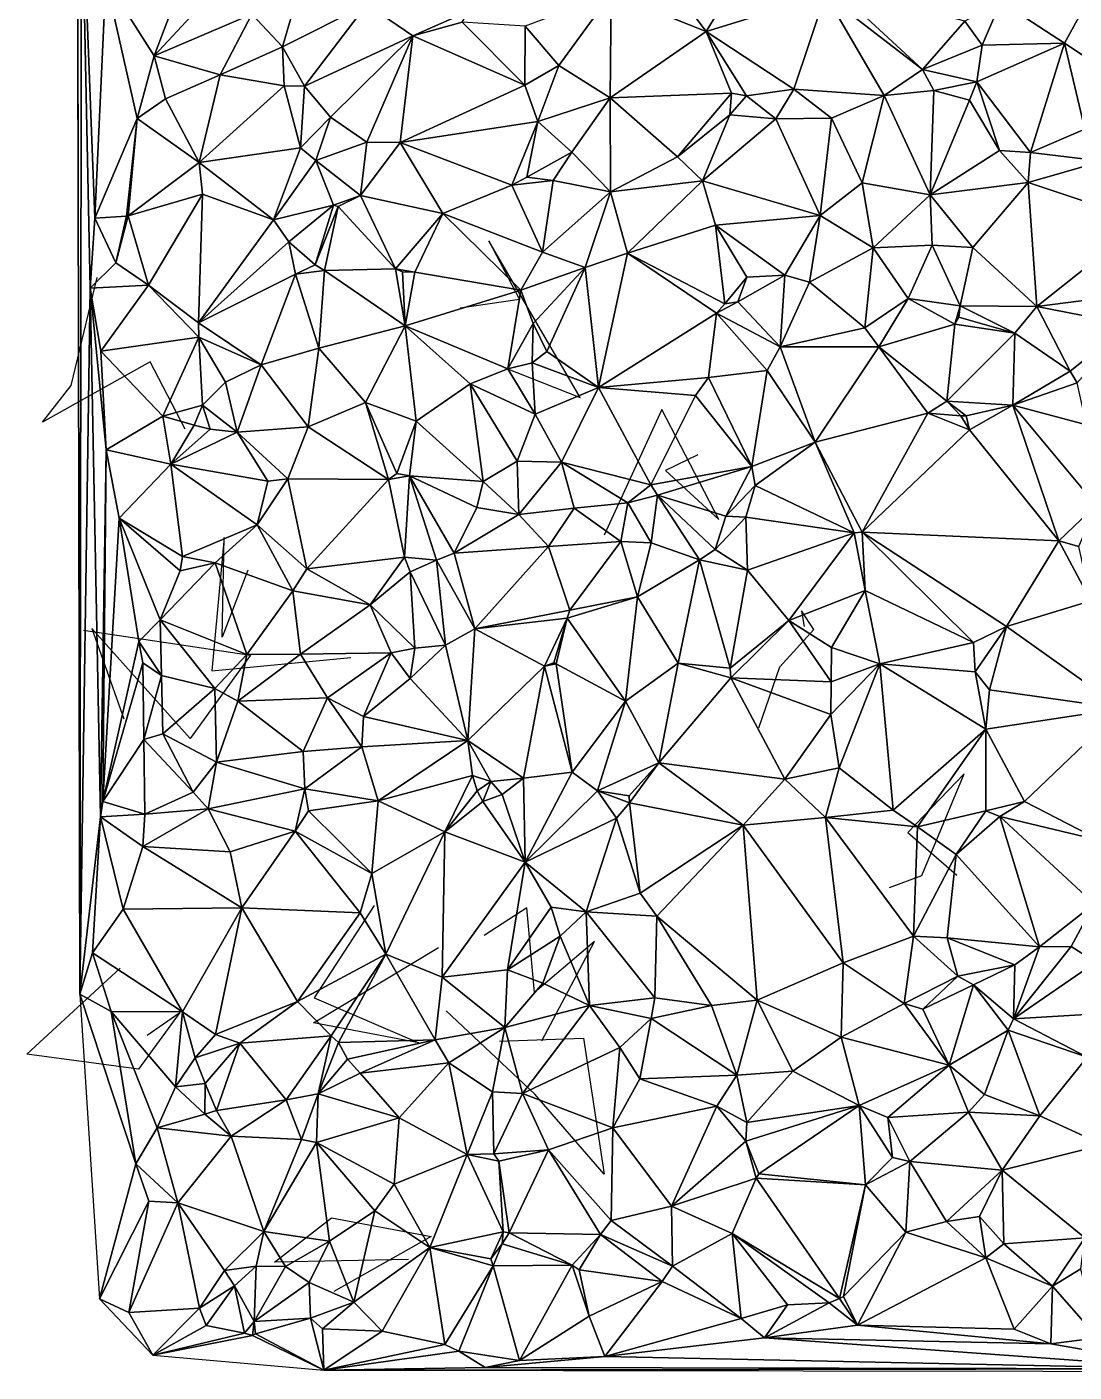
# Model space of a CAD drawing. Header units: metres. Extents: x -15.5 to 15, y -15.7 to 15.
# Drawn here: x -15.53 to -3.79, y -14.99 to 0.09 of the extents above; entities that cross this region are included whole.
import ezdxf

# ---------------------------------------------------------------- set-up
doc = ezdxf.new("R2010")
doc.units = ezdxf.units.M
doc.layers.add('CRACKS', color=1, linetype='Continuous')
doc.layers.add('STREET_MESH', color=7, linetype='Continuous')

msp = doc.modelspace()

# ---------------------------------------------------------------- linework, layer by layer
at = {"layer": 'CRACKS'}
for points in [[(-10.183, -3.726, 0.1), (-9.329, -4.064, 0.1), (-10.355, -2.305, 0.1), (-10.011, -2.965, 0.1), (-10.676, -3.062, 0.1)], [(-13.76, -4.419, 0.1), (-14.152, -3.662, 0.1), (-15.358, -4.341, 0.1), (-15.036, -3.929, 0.1), (-14.745, -2.718, 0.1)], [(-8.01, -4.706, 0.1), (-8.373, -4.88, 0.1), (-7.773, -5.43, 0.1), (-8.412, -4.199, 0.1), (-9.061, -5.607, 0.1)], [(-13.057, -5.997, 0.1), (-13.344, -6.75, 0.1), (-13.322, -5.633, 0.1), (-13.461, -7.127, 0.1), (-11.902, -6.977, 0.1)], [(-7.325, -7.765, 0.1), (-7.088, -7.082, 0.1), (-6.708, -6.665, 0.1), (-6.848, -6.455, 0.1), (-6.818, -6.629, 0.1)], [(-14.899, -6.672, 0.1), (-13.025, -6.951, 0.1), (-13.702, -7.887, 0.1), (-14.804, -6.651, 0.1), (-14.445, -7.665, 0.1)], [(-5.859, -9.558, 0.1), (-5.497, -9.421, 0.1), (-5.022, -8.281, 0.1), (-5.653, -8.939, 0.1), (-5.104, -9.419, 0.1)], [(-11.641, -9.758, 0.1), (-12.312, -10.792, 0.1), (-11.14, -11.296, 0.1), (-12.321, -11.072, 0.1), (-10.917, -10.229, 0.1)], [(-9.758, -11.274, 0.1), (-9.17, -10.162, 0.1), (-9.843, -10.733, 0.1), (-9.929, -9.783, 0.1), (-10.404, -10.093, 0.1)], [(-14.185, -11.211, 0.1), (-13.818, -10.957, 0.1), (-14.284, -11.594, 0.1), (-15.534, -11.424, 0.1), (-14.489, -10.46, 0.1)], [(-10.232, -11.278, 0.1), (-9.293, -11.245, 0.1), (-9.06, -12.771, 0.1), (-9.839, -11.872, 0.1), (-10.833, -10.94, 0.1)], [(-11.255, -13.728, 0.1), (-12.756, -13.756, 0.1), (-12.117, -13.258, 0.1), (-11.001, -13.47, 0.1), (-12.093, -14.084, 0.1)]]:
    msp.add_polyline3d(points, dxfattribs=at)
at = {"layer": 'STREET_MESH'}
for points in [[(-14.942, -10.753), (-14.972, 5.587), (-14.991, 10.37)], [(-14.942, -10.753), (-14.923, 1.851), (-14.972, 5.587)], [(-14.923, 1.851), (-14.942, -10.753), (-14.823, -2.837)], [(-14.771, -2.054), (-14.923, 1.851), (-14.823, -2.837)], [(-14.649, 0.625), (-14.923, 1.851), (-14.771, -2.054)], [(-7.915, 0.039), (-7.236, 1.157), (-8.308, 0.567)], [(-7.236, 1.157), (-7.915, 0.039), (-6.579, 0.454)], [(-14.649, 0.625), (-14.108, -0.231), (-13.627, 1.032)], [(-13.627, 1.032), (-14.108, -0.231), (-13.232, 0.71)], [(-14.298, -0.934), (-14.649, 0.625), (-14.771, -2.054)], [(-14.108, -0.231), (-14.649, 0.625), (-14.298, -0.934)], [(-14.108, -0.231), (-13.013, 0.234), (-13.232, 0.71)], [(-13.013, 0.234), (-12.666, -0.132), (-12.443, 0.643)], [(-12.666, -0.132), (-11.722, 0.344), (-12.443, 0.643)], [(-8.981, 0.467), (-9.946, 0.1), (-9.568, -0.339)], [(-8.993, -0.702), (-8.981, 0.467), (-9.568, -0.339)], [(-8.993, -0.702), (-7.915, 0.039), (-8.981, 0.467)], [(-7.915, 0.039), (-8.308, 0.567), (-8.981, 0.467)], [(-7.915, 0.039), (-6.934, -0.605), (-6.579, 0.454)], [(-6.934, -0.605), (-5.92, -0.677), (-6.579, 0.454)], [(-5.489, -0.387), (-6.502, 0.553), (-6.579, 0.454)], [(-5.92, -0.677), (-5.489, -0.387), (-6.579, 0.454)], [(-6.502, 0.553), (-5.489, -0.387), (-5.015, 0.156)], [(-11.722, 0.344), (-12.666, -0.132), (-12.421, -0.572)], [(-11.722, 0.344), (-12.421, -0.572), (-11.204, -0.009)], [(-10.578, 0.269), (-11.722, 0.344), (-11.204, -0.009)], [(-4.821, -0.114), (-4.61, 0.373), (-5.015, 0.156)], [(-3.897, -0.089), (-4.61, 0.373), (-4.821, -0.114)], [(-4.61, 0.373), (-3.897, -0.089), (-3.633, 0.393)], [(-3.897, -0.089), (-3.441, -0.392), (-3.633, 0.393)], [(-13.013, 0.234), (-14.108, -0.231), (-13.368, -0.445)], [(-12.666, -0.132), (-13.013, 0.234), (-13.368, -0.445)], [(-10.652, 0.145), (-10.578, 0.269), (-11.204, -0.009)], [(-5.489, -0.387), (-4.821, -0.114), (-5.015, 0.156)], [(-9.948, -0.562), (-10.652, 0.145), (-11.204, -0.009)], [(-9.946, 0.1), (-10.652, 0.145), (-9.948, -0.562)], [(-9.946, 0.1), (-9.948, -0.562), (-9.568, -0.339)], [(-7.632, -0.651), (-7.915, 0.039), (-8.993, -0.702)], [(-7.462, -0.68), (-6.934, -0.605), (-7.915, 0.039)], [(-7.632, -0.651), (-7.462, -0.68), (-7.915, 0.039)], [(-12.649, -0.57), (-12.666, -0.132), (-13.368, -0.445)], [(-12.666, -0.132), (-12.649, -0.57), (-12.421, -0.572)], [(-12.421, -0.572), (-12.129, -0.921), (-11.204, -0.009)], [(-12.129, -0.921), (-11.72, -1.199), (-11.204, -0.009)], [(-11.72, -1.199), (-11.346, -1.204), (-11.204, -0.009)], [(-11.346, -1.204), (-9.948, -0.562), (-11.204, -0.009)], [(-5.489, -0.387), (-4.879, -0.525), (-4.821, -0.114)], [(-4.879, -0.525), (-3.897, -0.089), (-4.821, -0.114)], [(-3.897, -0.089), (-4.879, -0.525), (-4.277, -1.316)], [(-3.897, -0.089), (-4.277, -1.316), (-3.67, -1.056)], [(-3.441, -0.392), (-3.897, -0.089), (-3.67, -1.056)], [(-13.981, -0.714), (-14.108, -0.231), (-14.298, -0.934)], [(-14.108, -0.231), (-13.981, -0.714), (-13.368, -0.445)], [(-13.981, -0.714), (-13.603, -1.429), (-13.368, -0.445)], [(-13.603, -1.429), (-12.649, -0.57), (-13.368, -0.445)], [(-9.948, -0.562), (-9.805, -0.967), (-9.568, -0.339)], [(-9.805, -0.967), (-8.993, -0.702), (-9.568, -0.339)], [(-5.489, -0.387), (-5.92, -0.677), (-5.361, -0.621)], [(-4.879, -0.525), (-5.489, -0.387), (-5.361, -0.621)], [(-12.466, -1.262), (-12.649, -0.57), (-13.603, -1.429)], [(-12.649, -0.57), (-12.466, -1.262), (-12.421, -0.572)], [(-12.466, -1.262), (-12.129, -0.921), (-12.421, -0.572)], [(-9.805, -0.967), (-9.948, -0.562), (-11.346, -1.204)], [(-4.963, -0.73), (-4.879, -0.525), (-5.361, -0.621)], [(-4.879, -0.525), (-4.963, -0.73), (-4.627, -1.294)], [(-4.277, -1.316), (-4.879, -0.525), (-4.627, -1.294)], [(-13.981, -0.714), (-14.298, -0.934), (-13.603, -1.429)], [(-9.421, -1.311), (-8.993, -0.702), (-9.805, -0.967)], [(-8.993, -0.702), (-9.421, -1.311), (-8.988, -1.756)], [(-8.238, -1.364), (-7.632, -0.651), (-8.993, -0.702)], [(-8.238, -1.364), (-8.993, -0.702), (-8.988, -1.756)], [(-7.649, -0.892), (-7.632, -0.651), (-8.238, -1.364)], [(-7.649, -0.892), (-7.462, -0.68), (-7.632, -0.651)], [(-7.462, -0.68), (-7.649, -0.892), (-7.134, -0.937)], [(-7.462, -0.68), (-7.134, -0.937), (-6.934, -0.605)], [(-7.134, -0.937), (-6.51, -0.933), (-6.934, -0.605)], [(-6.51, -0.933), (-5.92, -0.677), (-6.934, -0.605)], [(-5.92, -0.677), (-6.51, -0.933), (-6.167, -1.655)], [(-5.403, -1.79), (-5.92, -0.677), (-6.167, -1.655)], [(-5.92, -0.677), (-5.403, -1.79), (-5.361, -0.621)], [(-5.403, -1.79), (-4.963, -0.73), (-5.361, -0.621)], [(-4.963, -0.73), (-5.403, -1.79), (-4.627, -1.294)], [(-7.649, -0.892), (-8.238, -1.364), (-7.956, -1.632)], [(-7.134, -0.937), (-7.649, -0.892), (-7.956, -1.632)], [(-14.418, -2.029), (-14.298, -0.934), (-14.771, -2.054)], [(-14.298, -0.934), (-14.418, -2.029), (-14.4, -2.025)], [(-14.298, -0.934), (-14.4, -2.025), (-13.603, -1.429)], [(-12.466, -1.262), (-12.295, -1.405), (-12.129, -0.921)], [(-12.295, -1.405), (-11.72, -1.199), (-12.129, -0.921)], [(-10.094, -1.683), (-9.805, -0.967), (-11.346, -1.204)], [(-9.927, -1.592), (-9.805, -0.967), (-10.094, -1.683)], [(-9.927, -1.592), (-9.421, -1.311), (-9.805, -0.967)], [(-6.639, -2.023), (-7.134, -0.937), (-7.956, -1.632)], [(-6.51, -0.933), (-7.134, -0.937), (-6.639, -2.023)], [(-6.51, -0.933), (-6.639, -2.023), (-6.167, -1.655)], [(-4.277, -1.316), (-3.471, -1.413), (-3.67, -1.056)], [(-12.295, -1.405), (-11.794, -1.797), (-11.72, -1.199)], [(-11.72, -1.199), (-11.794, -1.797), (-11.346, -1.204)], [(-11.794, -1.797), (-10.87, -2.001), (-11.346, -1.204)], [(-10.87, -2.001), (-10.094, -1.683), (-11.346, -1.204)], [(-12.466, -1.262), (-13.603, -1.429), (-12.767, -2.071)], [(-12.295, -1.405), (-12.466, -1.262), (-12.767, -2.071)], [(-9.421, -1.311), (-9.927, -1.592), (-9.631, -1.63)], [(-9.421, -1.311), (-9.631, -1.63), (-8.988, -1.756)], [(-5.403, -1.79), (-4.304, -1.654), (-4.627, -1.294)], [(-4.304, -1.654), (-4.277, -1.316), (-4.627, -1.294)], [(-3.471, -1.413), (-4.277, -1.316), (-4.304, -1.654)], [(-14.4, -2.025), (-13.564, -1.782), (-13.603, -1.429)], [(-13.603, -1.429), (-13.564, -1.782), (-12.767, -2.071)], [(-12.095, -1.908), (-12.295, -1.405), (-12.767, -2.071)], [(-11.794, -1.797), (-12.295, -1.405), (-12.095, -1.908)], [(-7.956, -1.632), (-8.238, -1.364), (-8.988, -1.756)], [(-3.471, -1.413), (-4.304, -1.654), (-3.004, -2.085)], [(-9.631, -1.63), (-9.927, -1.592), (-10.094, -1.683)], [(-9.631, -1.63), (-10.094, -1.683), (-9.752, -2.432)], [(-8.988, -1.756), (-9.631, -1.63), (-9.752, -2.432)], [(-8.8, -2.446), (-7.956, -1.632), (-8.988, -1.756)], [(-7.812, -2.129), (-7.956, -1.632), (-8.8, -2.446)], [(-7.812, -2.129), (-6.639, -2.023), (-7.956, -1.632)], [(-6.639, -2.023), (-6.044, -2.386), (-6.167, -1.655)], [(-6.044, -2.386), (-5.403, -1.79), (-6.167, -1.655)], [(-4.304, -1.654), (-5.403, -1.79), (-4.926, -2.382)], [(-4.208, -3.044), (-4.304, -1.654), (-4.926, -2.382)], [(-4.304, -1.654), (-4.208, -3.044), (-3.004, -2.085)], [(-13.564, -1.782), (-14.4, -2.025), (-14.171, -2.805)], [(-13.61, -3.227), (-13.564, -1.782), (-14.171, -2.805)], [(-13.564, -1.782), (-13.61, -3.227), (-12.767, -2.071)], [(-12.042, -1.922), (-11.794, -1.797), (-12.095, -1.908)], [(-12.042, -1.922), (-11.399, -2.622), (-11.794, -1.797)], [(-11.399, -2.622), (-10.87, -2.001), (-11.794, -1.797)], [(-10.094, -1.683), (-10.87, -2.001), (-9.752, -2.432)], [(-9.274, -2.604), (-8.988, -1.756), (-9.752, -2.432)], [(-9.274, -2.604), (-8.8, -2.446), (-8.988, -1.756)], [(-5.403, -1.79), (-6.044, -2.386), (-5.38, -2.354)], [(-5.403, -1.79), (-5.38, -2.354), (-4.926, -2.382)], [(-12.597, -2.317), (-12.095, -1.908), (-12.767, -2.071)], [(-12.597, -2.317), (-12.302, -2.577), (-12.095, -1.908)], [(-12.302, -2.577), (-12.042, -1.922), (-12.095, -1.908)], [(-12.042, -1.922), (-12.302, -2.577), (-12.197, -2.639)], [(-11.399, -2.622), (-12.042, -1.922), (-12.197, -2.639)], [(-14.535, -2.554), (-14.771, -2.054), (-14.823, -2.837)], [(-14.535, -2.554), (-14.418, -2.029), (-14.771, -2.054)], [(-14.4, -2.025), (-14.535, -2.554), (-14.171, -2.805)], [(-14.418, -2.029), (-14.535, -2.554), (-14.4, -2.025)], [(-13.61, -3.227), (-12.597, -2.317), (-12.767, -2.071)], [(-10.87, -2.001), (-11.399, -2.622), (-11.185, -2.656)], [(-9.995, -2.859), (-10.87, -2.001), (-11.185, -2.656)], [(-10.87, -2.001), (-9.995, -2.859), (-9.752, -2.432)], [(-6.639, -2.023), (-7.812, -2.129), (-7.034, -2.691)], [(-6.639, -2.023), (-7.034, -2.691), (-6.756, -2.769)], [(-6.044, -2.386), (-6.639, -2.023), (-6.756, -2.769)], [(-4.208, -3.044), (-2.893, -2.876), (-3.004, -2.085)], [(-7.708, -3.014), (-7.812, -2.129), (-8.8, -2.446)], [(-7.034, -2.691), (-7.812, -2.129), (-7.458, -2.713)], [(-7.812, -2.129), (-7.708, -3.014), (-7.458, -2.713)], [(-12.522, -2.679), (-12.597, -2.317), (-13.61, -3.227)], [(-12.302, -2.577), (-12.597, -2.317), (-12.522, -2.679)], [(-6.138, -3.28), (-6.044, -2.386), (-6.756, -2.769)], [(-5.651, -2.951), (-6.044, -2.386), (-6.138, -3.28)], [(-6.044, -2.386), (-5.651, -2.951), (-5.38, -2.354)], [(-5.651, -2.951), (-5.069, -3.035), (-5.38, -2.354)], [(-5.38, -2.354), (-5.069, -3.035), (-4.926, -2.382)], [(-5.069, -3.035), (-4.208, -3.044), (-4.926, -2.382)], [(-14.171, -2.805), (-14.535, -2.554), (-14.823, -2.837)], [(-9.995, -2.859), (-9.274, -2.604), (-9.752, -2.432)], [(-9.274, -2.604), (-9.122, -3.951), (-8.8, -2.446)], [(-9.122, -3.951), (-7.799, -3.116), (-8.8, -2.446)], [(-7.799, -3.116), (-7.708, -3.014), (-8.8, -2.446)], [(-12.522, -2.679), (-13.61, -3.227), (-12.907, -3.698)], [(-12.261, -3.509), (-12.522, -2.679), (-12.907, -3.698)], [(-12.197, -2.639), (-12.302, -2.577), (-12.522, -2.679)], [(-12.197, -2.639), (-12.522, -2.679), (-12.261, -3.509)], [(-12.197, -2.639), (-12.261, -3.509), (-11.292, -3.261)], [(-11.399, -2.622), (-12.197, -2.639), (-11.292, -3.261)], [(-11.321, -2.654), (-11.399, -2.622), (-11.292, -3.261)], [(-11.399, -2.622), (-11.321, -2.654), (-11.185, -2.656)], [(-11.185, -2.656), (-11.321, -2.654), (-11.292, -3.261)], [(-9.995, -2.859), (-11.185, -2.656), (-11.292, -3.261)], [(-9.995, -2.859), (-9.857, -3.234), (-9.274, -2.604)], [(-9.274, -2.604), (-9.857, -3.234), (-9.702, -3.547)], [(-9.122, -3.951), (-9.274, -2.604), (-9.702, -3.547)], [(-7.708, -3.014), (-7.562, -2.989), (-7.458, -2.713)], [(-7.562, -2.989), (-7.034, -2.691), (-7.458, -2.713)], [(-7.034, -2.691), (-7.562, -2.989), (-7.086, -3.493)], [(-6.756, -2.769), (-7.034, -2.691), (-7.086, -3.493)], [(-14.942, -10.753), (-14.709, -8.763), (-14.823, -2.837)], [(-14.706, -3.543), (-14.171, -2.805), (-14.823, -2.837)], [(-14.646, -4.649), (-14.706, -3.543), (-14.823, -2.837)], [(-14.709, -8.763), (-14.646, -4.649), (-14.823, -2.837)], [(-14.706, -3.543), (-13.605, -3.386), (-14.171, -2.805)], [(-13.605, -3.386), (-13.61, -3.227), (-14.171, -2.805)], [(-10.14, -3.74), (-9.995, -2.859), (-11.292, -3.261)], [(-9.857, -3.234), (-9.995, -2.859), (-10.14, -3.74)], [(-6.138, -3.28), (-6.756, -2.769), (-7.086, -3.493)], [(-7.562, -2.989), (-7.799, -3.116), (-7.086, -3.493)], [(-7.562, -2.989), (-7.708, -3.014), (-7.799, -3.116)], [(-5.651, -2.951), (-6.138, -3.28), (-5.978, -3.494)], [(-5.129, -3.241), (-5.651, -2.951), (-5.978, -3.494)], [(-5.069, -3.035), (-5.651, -2.951), (-5.129, -3.241)], [(-4.208, -3.044), (-3.174, -3.244), (-2.893, -2.876)], [(-7.889, -3.839), (-7.799, -3.116), (-9.122, -3.951)], [(-7.799, -3.116), (-7.889, -3.839), (-7.231, -3.761)], [(-7.799, -3.116), (-7.231, -3.761), (-7.086, -3.493)], [(-5.081, -3.163), (-5.069, -3.035), (-5.129, -3.241)], [(-5.081, -3.163), (-5.129, -3.241), (-4.454, -3.34)], [(-5.069, -3.035), (-5.081, -3.163), (-4.454, -3.34)], [(-4.208, -3.044), (-5.069, -3.035), (-4.454, -3.34)], [(-3.833, -3.767), (-4.208, -3.044), (-4.454, -3.34)], [(-4.208, -3.044), (-3.833, -3.767), (-3.174, -3.244)], [(-13.61, -3.227), (-13.605, -3.386), (-12.907, -3.698)], [(-12.261, -3.509), (-11.736, -4.117), (-11.292, -3.261)], [(-11.736, -4.117), (-11.169, -4.327), (-11.292, -3.261)], [(-11.292, -3.261), (-11.169, -4.327), (-10.561, -3.91)], [(-10.14, -3.74), (-11.292, -3.261), (-10.561, -3.91)], [(-9.866, -3.674), (-9.857, -3.234), (-10.14, -3.74)], [(-9.857, -3.234), (-9.866, -3.674), (-9.702, -3.547)], [(-5.978, -3.494), (-6.138, -3.28), (-7.086, -3.493)], [(-5.217, -4.105), (-5.129, -3.241), (-5.978, -3.494)], [(-5.129, -3.241), (-5.217, -4.105), (-4.454, -3.34)], [(-3.833, -3.767), (-3.757, -3.9), (-3.174, -3.244)], [(-14.01, -4.272), (-13.605, -3.386), (-14.706, -3.543)], [(-13.566, -4.147), (-13.605, -3.386), (-14.01, -4.272)], [(-13.605, -3.386), (-13.307, -3.89), (-12.907, -3.698)], [(-13.605, -3.386), (-13.566, -4.147), (-13.307, -3.89)], [(-5.217, -4.105), (-4.475, -4.148), (-4.454, -3.34)], [(-4.475, -4.148), (-3.833, -3.767), (-4.454, -3.34)], [(-14.01, -4.272), (-14.706, -3.543), (-14.646, -4.649)], [(-12.261, -3.509), (-12.907, -3.698), (-12.379, -4.391)], [(-11.736, -4.117), (-12.261, -3.509), (-12.379, -4.391)], [(-9.866, -3.674), (-9.122, -3.951), (-9.702, -3.547)], [(-7.231, -3.761), (-6.695, -4.564), (-7.086, -3.493)], [(-6.695, -4.564), (-5.978, -3.494), (-7.086, -3.493)], [(-6.695, -4.564), (-5.431, -4.237), (-5.978, -3.494)], [(-5.431, -4.237), (-5.217, -4.105), (-5.978, -3.494)], [(-13.307, -3.89), (-13.176, -4.453), (-12.907, -3.698)], [(-12.907, -3.698), (-13.176, -4.453), (-12.379, -4.391)], [(-9.834, -4.248), (-10.14, -3.74), (-10.561, -3.91)], [(-9.866, -3.674), (-10.14, -3.74), (-9.834, -4.248)], [(-9.122, -3.951), (-9.866, -3.674), (-9.834, -4.248)], [(-7.889, -3.839), (-7.402, -4.838), (-7.231, -3.761)], [(-7.231, -3.761), (-7.402, -4.838), (-6.695, -4.564)], [(-4.475, -4.148), (-3.757, -3.9), (-3.833, -3.767)], [(-13.566, -4.147), (-13.176, -4.453), (-13.307, -3.89)], [(-11.169, -4.327), (-10.415, -5.006), (-10.561, -3.91)], [(-10.035, -4.775), (-9.834, -4.248), (-10.561, -3.91)], [(-10.415, -5.006), (-10.035, -4.775), (-10.561, -3.91)], [(-7.889, -3.839), (-9.122, -3.951), (-8.034, -4.039)], [(-7.889, -3.839), (-8.034, -4.039), (-7.402, -4.838)], [(-3.757, -3.9), (-4.475, -4.148), (-3.649, -4.37)], [(-9.537, -4.788), (-9.122, -3.951), (-9.834, -4.248)], [(-9.122, -3.951), (-9.537, -4.788), (-8.535, -5.041)], [(-8.034, -4.039), (-9.122, -3.951), (-8.535, -5.041)], [(-7.402, -4.838), (-8.034, -4.039), (-8.535, -5.041)], [(-13.657, -4.372), (-13.566, -4.147), (-14.01, -4.272)], [(-13.566, -4.147), (-13.657, -4.372), (-13.479, -4.416)], [(-13.176, -4.453), (-13.566, -4.147), (-13.479, -4.416)], [(-11.48, -4.981), (-11.736, -4.117), (-12.379, -4.391)], [(-11.169, -4.327), (-11.736, -4.117), (-11.385, -4.916)], [(-11.736, -4.117), (-11.48, -4.981), (-11.385, -4.916)], [(-5.06, -4.268), (-5.217, -4.105), (-5.431, -4.237)], [(-5.217, -4.105), (-4.999, -4.267), (-4.475, -4.148)], [(-5.217, -4.105), (-5.06, -4.268), (-4.999, -4.267)], [(-4.999, -4.267), (-4.962, -4.424), (-4.475, -4.148)], [(-4.475, -4.148), (-4.962, -4.424), (-3.96, -5.671)], [(-4.475, -4.148), (-3.542, -5.27), (-3.649, -4.37)], [(-3.542, -5.27), (-4.475, -4.148), (-3.96, -5.671)], [(-13.919, -4.809), (-14.01, -4.272), (-14.646, -4.649)], [(-13.919, -4.809), (-13.657, -4.372), (-14.01, -4.272)], [(-13.479, -4.416), (-13.657, -4.372), (-13.919, -4.809)], [(-11.244, -4.94), (-11.169, -4.327), (-11.385, -4.916)], [(-11.169, -4.327), (-11.244, -4.94), (-10.415, -5.006)], [(-10.035, -4.775), (-9.537, -4.788), (-9.834, -4.248)], [(-5.431, -4.237), (-6.695, -4.564), (-6.165, -5.573)], [(-4.962, -4.424), (-5.431, -4.237), (-6.165, -5.573)], [(-4.962, -4.424), (-5.06, -4.268), (-5.431, -4.237)], [(-5.06, -4.268), (-4.962, -4.424), (-4.999, -4.267)], [(-13.176, -4.453), (-13.479, -4.416), (-13.919, -4.809)], [(-13.176, -4.453), (-13.919, -4.809), (-12.831, -5.002)], [(-13.176, -4.453), (-12.606, -4.976), (-12.379, -4.391)], [(-12.606, -4.976), (-13.176, -4.453), (-12.831, -5.002)], [(-12.606, -4.976), (-11.48, -4.981), (-12.379, -4.391)], [(-3.96, -5.671), (-4.962, -4.424), (-6.165, -5.573)], [(-14.709, -8.763), (-14.684, -8.593), (-14.646, -4.649)], [(-14.684, -8.593), (-14.5, -5.415), (-14.646, -4.649)], [(-14.5, -5.415), (-13.919, -4.809), (-14.646, -4.649)], [(-6.695, -4.564), (-7.402, -4.838), (-7.365, -5.049)], [(-6.255, -5.58), (-6.695, -4.564), (-7.365, -5.049)], [(-6.695, -4.564), (-6.255, -5.58), (-6.165, -5.573)], [(-14.5, -5.415), (-13.787, -5.847), (-13.919, -4.809)], [(-13.919, -4.809), (-12.952, -5.491), (-12.831, -5.002)], [(-13.787, -5.847), (-12.952, -5.491), (-13.919, -4.809)], [(-10.017, -5.375), (-10.035, -4.775), (-10.415, -5.006)], [(-10.017, -5.375), (-9.537, -4.788), (-10.035, -4.775)], [(-9.537, -4.788), (-10.017, -5.375), (-9.398, -5.302)], [(-8.535, -5.041), (-9.537, -4.788), (-8.796, -5.243)], [(-9.537, -4.788), (-9.398, -5.302), (-8.796, -5.243)], [(-12.952, -5.491), (-12.606, -4.976), (-12.831, -5.002)], [(-12.952, -5.491), (-12.396, -5.983), (-12.606, -4.976)], [(-12.396, -5.983), (-11.48, -4.981), (-12.606, -4.976)], [(-11.48, -4.981), (-11.244, -4.94), (-11.385, -4.916)], [(-11.298, -5.853), (-11.244, -4.94), (-11.48, -4.981)], [(-11.298, -5.853), (-10.941, -5.888), (-11.244, -4.94)], [(-10.415, -5.006), (-11.244, -4.94), (-10.488, -5.295)], [(-11.244, -4.94), (-10.741, -5.807), (-10.488, -5.295)], [(-10.941, -5.888), (-10.741, -5.807), (-11.244, -4.94)], [(-8.461, -5.156), (-7.402, -4.838), (-8.535, -5.041)], [(-8.461, -5.156), (-7.694, -5.395), (-7.402, -4.838)], [(-7.402, -4.838), (-7.694, -5.395), (-7.365, -5.049)], [(-12.396, -5.983), (-11.298, -5.853), (-11.48, -4.981)], [(-10.017, -5.375), (-10.415, -5.006), (-10.488, -5.295)], [(-8.461, -5.156), (-8.535, -5.041), (-8.796, -5.243)], [(-7.694, -5.395), (-7.471, -5.404), (-7.365, -5.049)], [(-7.471, -5.404), (-6.255, -5.58), (-7.365, -5.049)], [(-9.398, -5.302), (-8.874, -5.676), (-8.796, -5.243)], [(-8.874, -5.676), (-8.531, -5.691), (-8.796, -5.243)], [(-8.531, -5.691), (-8.461, -5.156), (-8.796, -5.243)], [(-8.461, -5.156), (-8.531, -5.691), (-7.992, -5.884)], [(-7.814, -5.768), (-8.461, -5.156), (-7.992, -5.884)], [(-7.814, -5.768), (-7.694, -5.395), (-8.461, -5.156)], [(-3.738, -5.732), (-3.542, -5.27), (-3.96, -5.671)], [(-14.277, -6.798), (-14.5, -5.415), (-14.684, -8.593)], [(-13.815, -6.007), (-14.5, -5.415), (-14.04, -6.555)], [(-13.815, -6.007), (-13.787, -5.847), (-14.5, -5.415)], [(-14.5, -5.415), (-14.277, -6.798), (-14.04, -6.555)], [(-10.741, -5.807), (-10.017, -5.375), (-10.488, -5.295)], [(-9.685, -5.733), (-10.017, -5.375), (-10.741, -5.807)], [(-10.017, -5.375), (-9.685, -5.733), (-9.398, -5.302)], [(-9.685, -5.733), (-8.874, -5.676), (-9.398, -5.302)], [(-7.694, -5.395), (-7.814, -5.768), (-7.471, -5.404)], [(-7.471, -5.404), (-7.814, -5.768), (-7.453, -6)], [(-6.255, -5.58), (-7.471, -5.404), (-7.453, -6)], [(-13.424, -5.917), (-12.952, -5.491), (-13.787, -5.847)], [(-13.424, -5.917), (-12.553, -6.23), (-12.952, -5.491)], [(-12.952, -5.491), (-12.553, -6.23), (-12.396, -5.983)], [(-6.988, -6.564), (-6.255, -5.58), (-7.453, -6)], [(-6.255, -5.58), (-6.988, -6.564), (-6.134, -6.227)], [(-6.255, -5.58), (-6.134, -6.227), (-6.165, -5.573)], [(-4.918, -6.81), (-4.547, -6.631), (-6.165, -5.573)], [(-4.547, -6.631), (-3.96, -5.671), (-6.165, -5.573)], [(-6.134, -6.227), (-4.918, -6.81), (-6.165, -5.573)], [(-8.874, -5.676), (-9.685, -5.733), (-9.446, -6.447)], [(-8.687, -6.299), (-8.874, -5.676), (-9.446, -6.447)], [(-8.531, -5.691), (-8.874, -5.676), (-8.687, -6.299)], [(-7.992, -5.884), (-8.531, -5.691), (-8.687, -6.299)], [(-3.602, -6.343), (-3.96, -5.671), (-4.547, -6.631)], [(-3.738, -5.732), (-3.96, -5.671), (-3.602, -6.343)], [(-13.424, -5.917), (-13.787, -5.847), (-13.815, -6.007)], [(-11.298, -5.853), (-12.396, -5.983), (-11.684, -6.389)], [(-11.234, -6.016), (-11.298, -5.853), (-11.684, -6.389)], [(-11.234, -6.016), (-10.941, -5.888), (-11.298, -5.853)], [(-10.741, -5.807), (-10.941, -5.888), (-10.512, -6.657)], [(-9.685, -5.733), (-10.741, -5.807), (-10.512, -6.657)], [(-9.685, -5.733), (-10.512, -6.657), (-9.446, -6.447)], [(-7.814, -5.768), (-7.992, -5.884), (-7.453, -6)], [(-13.424, -5.917), (-13.815, -6.007), (-14.04, -6.555)], [(-13.067, -6.943), (-13.424, -5.917), (-14.04, -6.555)], [(-12.553, -6.23), (-13.424, -5.917), (-13.067, -6.943)], [(-12.396, -5.983), (-12.553, -6.23), (-11.684, -6.389)], [(-11.183, -6.873), (-11.234, -6.016), (-11.684, -6.389)], [(-11.234, -6.016), (-10.839, -6.841), (-10.941, -5.888)], [(-10.839, -6.841), (-11.234, -6.016), (-11.183, -6.873)], [(-10.941, -5.888), (-10.839, -6.841), (-10.512, -6.657)], [(-8.231, -7.041), (-7.992, -5.884), (-8.687, -6.299)], [(-7.992, -5.884), (-8.231, -7.041), (-7.648, -7.096)], [(-7.453, -6), (-7.992, -5.884), (-7.648, -7.096)], [(-6.988, -6.564), (-7.453, -6), (-7.648, -7.096)], [(-12.465, -6.942), (-12.553, -6.23), (-13.067, -6.943)], [(-12.553, -6.23), (-12.465, -6.942), (-11.684, -6.389)], [(-9.474, -6.535), (-8.687, -6.299), (-9.446, -6.447)], [(-9.474, -6.535), (-8.821, -7.469), (-8.687, -6.299)], [(-8.821, -7.469), (-8.231, -7.041), (-8.687, -6.299)], [(-6.988, -6.564), (-6.51, -6.866), (-6.134, -6.227)], [(-6.134, -6.227), (-6.51, -6.866), (-5.97, -7.05)], [(-6.134, -6.227), (-5.97, -7.05), (-4.918, -6.81)], [(-12.465, -6.942), (-11.449, -6.927), (-11.684, -6.389)], [(-11.449, -6.927), (-11.183, -6.873), (-11.684, -6.389)], [(-10.512, -6.657), (-9.474, -6.535), (-9.446, -6.447)], [(-3.255, -7.55), (-3.602, -6.343), (-4.547, -6.631)], [(-14.277, -6.798), (-14.024, -7.181), (-14.04, -6.555)], [(-14.024, -7.181), (-13.426, -7.326), (-14.04, -6.555)], [(-13.426, -7.326), (-13.067, -6.943), (-14.04, -6.555)], [(-9.474, -6.535), (-10.512, -6.657), (-9.728, -7.074)], [(-9.625, -7.039), (-9.474, -6.535), (-9.728, -7.074)], [(-9.474, -6.535), (-9.625, -7.039), (-9.6, -7.047)], [(-8.821, -7.469), (-9.474, -6.535), (-9.6, -7.047)], [(-7.64, -7.206), (-6.988, -6.564), (-7.648, -7.096)], [(-6.988, -6.564), (-7.64, -7.206), (-6.514, -7.249)], [(-6.51, -6.866), (-6.988, -6.564), (-6.514, -7.249)], [(-4.918, -6.81), (-4.899, -7.138), (-4.547, -6.631)], [(-4.899, -7.138), (-4.737, -7.339), (-4.547, -6.631)], [(-4.737, -7.339), (-3.255, -7.55), (-4.547, -6.631)], [(-10.839, -6.841), (-10.59, -7.91), (-10.512, -6.657)], [(-10.512, -6.657), (-10.59, -7.91), (-9.728, -7.074)], [(-14.235, -7.038), (-14.277, -6.798), (-14.684, -8.593)], [(-14.024, -7.181), (-14.277, -6.798), (-14.235, -7.038)], [(-11.449, -6.927), (-12.465, -6.942), (-12.161, -7.43)], [(-11.76, -7.64), (-11.449, -6.927), (-12.161, -7.43)], [(-11.449, -6.927), (-11.76, -7.64), (-11.236, -7.213)], [(-11.183, -6.873), (-11.449, -6.927), (-11.236, -7.213)], [(-10.839, -6.841), (-11.183, -6.873), (-11.236, -7.213)], [(-10.839, -6.841), (-11.236, -7.213), (-10.59, -7.91)], [(-6.51, -6.866), (-6.514, -7.249), (-5.97, -7.05)], [(-5.97, -7.05), (-4.899, -7.138), (-4.918, -6.81)], [(-14.224, -7.898), (-14.235, -7.038), (-14.684, -8.593)], [(-14.024, -7.181), (-14.235, -7.038), (-14.224, -7.898)], [(-13.169, -7.467), (-13.067, -6.943), (-13.426, -7.326)], [(-12.465, -6.942), (-13.169, -7.467), (-12.161, -7.43)], [(-13.169, -7.467), (-12.465, -6.942), (-13.067, -6.943)], [(-10.59, -7.91), (-9.965, -8.33), (-9.728, -7.074)], [(-9.965, -8.33), (-9.42, -8.264), (-9.728, -7.074)], [(-9.6, -7.047), (-9.625, -7.039), (-9.728, -7.074)], [(-9.42, -8.264), (-9.6, -7.047), (-9.728, -7.074)], [(-8.821, -7.469), (-9.6, -7.047), (-9.42, -8.264)], [(-8.231, -7.041), (-8.821, -7.469), (-8.448, -8.157)], [(-7.64, -7.206), (-8.231, -7.041), (-8.448, -8.157)], [(-8.231, -7.041), (-7.64, -7.206), (-7.648, -7.096)], [(-6.514, -7.249), (-6.519, -7.616), (-5.97, -7.05)], [(-6.519, -7.616), (-6.423, -8.214), (-5.97, -7.05)], [(-6.423, -8.214), (-5.819, -8.688), (-5.97, -7.05)], [(-4.899, -7.138), (-5.97, -7.05), (-4.779, -7.781)], [(-5.97, -7.05), (-5.819, -8.688), (-4.779, -7.781)], [(-14.009, -7.833), (-14.024, -7.181), (-14.224, -7.898)], [(-14.024, -7.181), (-14.009, -7.833), (-13.426, -7.326)], [(-11.236, -7.213), (-11.76, -7.64), (-10.59, -7.91)], [(-7.033, -8.34), (-7.64, -7.206), (-8.448, -8.157)], [(-6.514, -7.249), (-7.64, -7.206), (-6.519, -7.616)], [(-7.64, -7.206), (-7.033, -8.34), (-6.519, -7.616)], [(-4.737, -7.339), (-4.899, -7.138), (-4.779, -7.781)], [(-14.009, -7.833), (-13.406, -8.152), (-13.426, -7.326)], [(-13.406, -8.152), (-13.169, -7.467), (-13.426, -7.326)], [(-3.255, -7.55), (-4.737, -7.339), (-4.779, -7.781)], [(-13.169, -7.467), (-13.406, -8.152), (-12.437, -8.032)], [(-12.161, -7.43), (-13.169, -7.467), (-12.437, -8.032)], [(-11.778, -7.981), (-12.161, -7.43), (-12.437, -8.032)], [(-11.778, -7.981), (-11.76, -7.64), (-12.161, -7.43)], [(-9.136, -8.473), (-8.821, -7.469), (-9.42, -8.264)], [(-8.821, -7.469), (-9.136, -8.473), (-8.448, -8.157)], [(-11.76, -7.64), (-11.778, -7.981), (-10.59, -7.91)], [(-7.033, -8.34), (-6.423, -8.214), (-6.519, -7.616)], [(-4.347, -8.593), (-3.255, -7.55), (-4.779, -7.781)], [(-3.255, -7.55), (-4.347, -8.593), (-3.498, -9.031)], [(-14.009, -7.833), (-14.224, -7.898), (-13.668, -8.488)], [(-13.406, -8.152), (-14.009, -7.833), (-13.668, -8.488)], [(-5.819, -8.688), (-5.545, -8.876), (-4.779, -7.781)], [(-5.545, -8.876), (-4.778, -8.698), (-4.779, -7.781)], [(-4.778, -8.698), (-4.347, -8.593), (-4.779, -7.781)], [(-14.211, -8.735), (-14.224, -7.898), (-14.684, -8.593)], [(-14.224, -7.898), (-14.211, -8.735), (-13.668, -8.488)], [(-12.415, -8.45), (-11.778, -7.981), (-12.437, -8.032)], [(-11.778, -7.981), (-12.415, -8.45), (-11.596, -8.584)], [(-10.59, -7.91), (-11.778, -7.981), (-11.596, -8.584)], [(-10.59, -7.91), (-11.596, -8.584), (-10.538, -8.3)], [(-10.331, -8.368), (-10.59, -7.91), (-10.538, -8.3)], [(-10.331, -8.368), (-9.965, -8.33), (-10.59, -7.91)], [(-13.406, -8.152), (-12.415, -8.45), (-12.437, -8.032)], [(-13.5, -8.674), (-13.406, -8.152), (-13.668, -8.488)], [(-13.406, -8.152), (-13.5, -8.674), (-12.415, -8.45)], [(-9.42, -8.264), (-9.965, -8.33), (-9.947, -9.271)], [(-9.136, -8.473), (-9.42, -8.264), (-9.947, -9.271)], [(-8.448, -8.157), (-9.136, -8.473), (-8.779, -8.527)], [(-8.776, -8.608), (-8.448, -8.157), (-8.779, -8.527)], [(-8.448, -8.157), (-8.776, -8.608), (-7.5, -8.857)], [(-7.033, -8.34), (-8.448, -8.157), (-7.5, -8.857)], [(-6.423, -8.214), (-7.033, -8.34), (-6.578, -8.772)], [(-5.819, -8.688), (-6.423, -8.214), (-6.578, -8.772)], [(-11.596, -8.584), (-10.848, -8.931), (-10.538, -8.3)], [(-10.848, -8.931), (-10.483, -8.471), (-10.538, -8.3)], [(-10.483, -8.471), (-10.331, -8.368), (-10.538, -8.3)], [(-10.419, -8.591), (-10.331, -8.368), (-10.483, -8.471)], [(-10.331, -8.368), (-10.419, -8.591), (-10.202, -8.512)], [(-9.965, -8.33), (-10.331, -8.368), (-10.202, -8.512)], [(-9.965, -8.33), (-10.202, -8.512), (-9.947, -9.271)], [(-7.033, -8.34), (-7.5, -8.857), (-6.578, -8.772)], [(-14.709, -8.763), (-14.211, -8.735), (-14.684, -8.593)], [(-14.211, -8.735), (-13.5, -8.674), (-13.668, -8.488)], [(-12.415, -8.45), (-13.5, -8.674), (-12.527, -8.924)], [(-12.376, -8.695), (-12.415, -8.45), (-12.527, -8.924)], [(-12.415, -8.45), (-12.376, -8.695), (-11.596, -8.584)], [(-12.376, -8.695), (-11.666, -9.399), (-11.596, -8.584)], [(-11.666, -9.399), (-10.848, -8.931), (-11.596, -8.584)], [(-10.419, -8.591), (-10.483, -8.471), (-10.848, -8.931)], [(-10.419, -8.591), (-10.848, -8.931), (-9.947, -9.271)], [(-10.202, -8.512), (-10.419, -8.591), (-9.947, -9.271)], [(-8.923, -8.779), (-9.136, -8.473), (-9.947, -9.271)], [(-9.136, -8.473), (-8.776, -8.608), (-8.779, -8.527)], [(-8.776, -8.608), (-9.136, -8.473), (-8.923, -8.779)], [(-4.778, -8.698), (-4.622, -8.759), (-4.347, -8.593)], [(-4.347, -8.593), (-4.622, -8.759), (-3.498, -9.031)], [(-14.232, -9.097), (-14.211, -8.735), (-14.709, -8.763)], [(-14.232, -9.097), (-13.5, -8.674), (-14.211, -8.735)], [(-13.254, -9.155), (-13.5, -8.674), (-14.232, -9.097)], [(-13.5, -8.674), (-13.254, -9.155), (-12.527, -8.924)], [(-11.666, -9.399), (-12.376, -8.695), (-12.527, -8.924)], [(-8.776, -8.608), (-8.923, -8.779), (-8.656, -9.619)], [(-7.5, -8.857), (-8.776, -8.608), (-8.656, -9.619)], [(-5.545, -8.876), (-5.819, -8.688), (-6.578, -8.772)], [(-5.112, -9.188), (-4.778, -8.698), (-5.545, -8.876)], [(-4.622, -8.759), (-4.778, -8.698), (-5.112, -9.188)], [(-14.8, -10.287), (-14.709, -8.763), (-14.942, -10.753)], [(-14.8, -10.287), (-14.453, -9.799), (-14.709, -8.763)], [(-14.453, -9.799), (-14.232, -9.097), (-14.709, -8.763)], [(-9.26, -9.828), (-8.923, -8.779), (-9.947, -9.271)], [(-8.923, -8.779), (-9.26, -9.828), (-8.656, -9.619)], [(-7.5, -8.857), (-8.656, -9.619), (-8.469, -9.877)], [(-7.343, -10.821), (-7.5, -8.857), (-8.469, -9.877)], [(-7.5, -8.857), (-6.378, -10.4), (-6.578, -8.772)], [(-7.343, -10.821), (-6.378, -10.4), (-7.5, -8.857)], [(-6.378, -10.4), (-5.59, -10.1), (-6.578, -8.772)], [(-5.59, -10.1), (-5.545, -8.876), (-6.578, -8.772)], [(-5.112, -9.188), (-5.545, -8.876), (-5.59, -10.1)], [(-4.622, -8.759), (-5.112, -9.188), (-4.178, -10.221)], [(-3.566, -9.74), (-4.622, -8.759), (-4.178, -10.221)], [(-4.622, -8.759), (-3.566, -9.74), (-3.498, -9.031)], [(-13.254, -9.155), (-13.123, -9.785), (-12.527, -8.924)], [(-12.527, -8.924), (-13.123, -9.785), (-11.798, -9.841)], [(-11.666, -9.399), (-12.527, -8.924), (-11.798, -9.841)], [(-11.666, -9.399), (-11.508, -10.302), (-10.848, -8.931)], [(-10.848, -8.931), (-11.508, -10.302), (-10.875, -10.563)], [(-10.848, -8.931), (-10.875, -10.563), (-9.947, -9.271)], [(-14.453, -9.799), (-13.123, -9.785), (-14.232, -9.097)], [(-13.123, -9.785), (-13.254, -9.155), (-14.232, -9.097)], [(-5.214, -10.119), (-5.112, -9.188), (-5.59, -10.1)], [(-5.112, -9.188), (-5.214, -10.119), (-4.178, -10.221)], [(-10.875, -10.563), (-10.143, -10.479), (-9.947, -9.271)], [(-9.947, -9.271), (-10.143, -10.479), (-9.655, -9.776)], [(-9.26, -9.828), (-9.947, -9.271), (-9.655, -9.776)], [(-11.508, -10.302), (-11.666, -9.399), (-11.798, -9.841)], [(-8.656, -9.619), (-9.26, -9.828), (-8.469, -9.877)], [(-14.453, -9.799), (-14.8, -10.287), (-13.788, -10.949)], [(-13.123, -9.785), (-14.453, -9.799), (-13.788, -10.949)], [(-13.417, -11.205), (-13.123, -9.785), (-13.788, -10.949)], [(-13.123, -9.785), (-13.417, -11.205), (-12.5, -10.835)], [(-13.123, -9.785), (-12.5, -10.835), (-11.798, -9.841)], [(-10.143, -10.479), (-9.552, -10.1), (-9.655, -9.776)], [(-9.552, -10.1), (-9.26, -9.828), (-9.655, -9.776)], [(-3.822, -10.216), (-3.566, -9.74), (-4.178, -10.221)], [(-3.566, -9.74), (-3.822, -10.216), (-3.546, -10.394)], [(-12.5, -10.835), (-11.508, -10.302), (-11.798, -9.841)], [(-9.26, -9.828), (-9.552, -10.1), (-9.223, -10.879)], [(-9.26, -9.828), (-8.491, -10.792), (-8.469, -9.877)], [(-8.491, -10.792), (-9.26, -9.828), (-9.223, -10.879)], [(-8.491, -10.792), (-7.856, -10.88), (-8.469, -9.877)], [(-7.856, -10.88), (-7.343, -10.821), (-8.469, -9.877)], [(-9.748, -10.63), (-9.552, -10.1), (-10.143, -10.479)], [(-9.552, -10.1), (-9.748, -10.63), (-9.223, -10.879)], [(-5.694, -10.856), (-5.59, -10.1), (-6.378, -10.4)], [(-5.694, -10.856), (-5.093, -10.552), (-5.59, -10.1)], [(-5.093, -10.552), (-5.214, -10.119), (-5.59, -10.1)], [(-5.214, -10.119), (-5.093, -10.552), (-4.455, -10.424)], [(-5.214, -10.119), (-4.455, -10.424), (-4.178, -10.221)], [(-4.47, -11.03), (-3.822, -10.216), (-4.178, -10.221)], [(-3.822, -10.216), (-4.47, -11.03), (-3.546, -10.394)], [(-4.455, -10.424), (-4.47, -11.03), (-4.178, -10.221)], [(-14.587, -10.947), (-14.8, -10.287), (-14.942, -10.753)], [(-14.8, -10.287), (-14.587, -10.947), (-13.788, -10.949)], [(-11.508, -10.302), (-12.5, -10.835), (-12.12, -11.218)], [(-12.04, -11.295), (-11.508, -10.302), (-12.12, -11.218)], [(-11.508, -10.302), (-12.04, -11.295), (-10.956, -11.264)], [(-10.875, -10.563), (-11.508, -10.302), (-10.956, -11.264)], [(-6.378, -10.4), (-7.343, -10.821), (-6.402, -11.235)], [(-5.694, -10.856), (-6.378, -10.4), (-6.402, -11.235)], [(-4.47, -11.03), (-3.28, -10.957), (-3.546, -10.394)], [(-10.175, -11.126), (-10.143, -10.479), (-10.875, -10.563)], [(-10.175, -11.126), (-9.748, -10.63), (-10.143, -10.479)], [(-5.485, -10.92), (-5.093, -10.552), (-5.694, -10.856)], [(-5.093, -10.552), (-5.485, -10.92), (-4.916, -10.647)], [(-5.093, -10.552), (-4.916, -10.647), (-4.455, -10.424)], [(-4.916, -10.647), (-4.47, -11.03), (-4.455, -10.424)], [(-10.175, -11.126), (-10.875, -10.563), (-10.956, -11.264)], [(-9.748, -10.63), (-10.175, -11.126), (-9.223, -10.879)], [(-4.916, -10.647), (-5.485, -10.92), (-5.191, -11.547)], [(-4.53, -11.154), (-4.916, -10.647), (-5.191, -11.547)], [(-4.53, -11.154), (-4.47, -11.03), (-4.916, -10.647)], [(-14.72, -14.169), (-14.312, -12.655), (-14.942, -10.753)], [(-14.312, -12.655), (-14.587, -10.947), (-14.942, -10.753)], [(-12.5, -10.835), (-13.417, -11.205), (-13.145, -11.301)], [(-12.12, -11.218), (-12.5, -10.835), (-13.145, -11.301)], [(-8.531, -11.023), (-8.491, -10.792), (-9.223, -10.879)], [(-8.491, -10.792), (-8.531, -11.023), (-7.856, -10.88)], [(-7.572, -11.66), (-7.343, -10.821), (-7.856, -10.88)], [(-7.343, -10.821), (-7.572, -11.66), (-6.943, -11.617)], [(-7.343, -10.821), (-6.943, -11.617), (-6.402, -11.235)], [(-5.191, -11.547), (-5.694, -10.856), (-6.402, -11.235)], [(-5.485, -10.92), (-5.694, -10.856), (-5.191, -11.547)], [(-13.788, -10.949), (-14.587, -10.947), (-13.868, -11.792)], [(-14.587, -10.947), (-14.072, -12.249), (-13.868, -11.792)], [(-14.072, -12.249), (-14.587, -10.947), (-14.312, -12.655)], [(-13.646, -11.466), (-13.788, -10.949), (-13.868, -11.792)], [(-13.417, -11.205), (-13.788, -10.949), (-13.646, -11.466)], [(-10.175, -11.126), (-9.975, -11.866), (-9.223, -10.879)], [(-9.975, -11.866), (-8.885, -11.349), (-9.223, -10.879)], [(-8.885, -11.349), (-8.531, -11.023), (-9.223, -10.879)], [(-8.531, -11.023), (-7.572, -11.66), (-7.856, -10.88)], [(-3.28, -10.957), (-4.47, -11.03), (-3.644, -11.46)], [(-10.801, -11.523), (-10.175, -11.126), (-10.956, -11.264)], [(-10.801, -11.523), (-10.311, -11.846), (-10.175, -11.126)], [(-10.311, -11.846), (-9.975, -11.866), (-10.175, -11.126)], [(-8.531, -11.023), (-8.885, -11.349), (-8.661, -11.701)], [(-7.572, -11.66), (-8.531, -11.023), (-8.661, -11.701)], [(-4.793, -11.877), (-4.53, -11.154), (-5.191, -11.547)], [(-4.53, -11.154), (-4.793, -11.877), (-4.173, -12.116)], [(-4.47, -11.03), (-4.53, -11.154), (-3.644, -11.46)], [(-3.644, -11.46), (-4.53, -11.154), (-4.173, -12.116)], [(-13.417, -11.205), (-13.646, -11.466), (-13.145, -11.301)], [(-13.646, -11.466), (-13.536, -11.755), (-13.145, -11.301)], [(-13.536, -11.755), (-13.408, -12.056), (-13.145, -11.301)], [(-13.408, -12.056), (-12.628, -11.938), (-13.145, -11.301)], [(-12.628, -11.938), (-12.12, -11.218), (-13.145, -11.301)], [(-12.628, -11.938), (-12.267, -11.871), (-12.12, -11.218)], [(-12.267, -11.871), (-12.04, -11.295), (-12.12, -11.218)], [(-12.04, -11.295), (-12.267, -11.871), (-11.939, -11.481)], [(-12.04, -11.295), (-11.939, -11.481), (-10.956, -11.264)], [(-11.939, -11.481), (-11.795, -11.638), (-10.956, -11.264)], [(-11.795, -11.638), (-10.801, -11.523), (-10.956, -11.264)], [(-6.943, -11.617), (-6.2, -12), (-6.402, -11.235)], [(-6.2, -12), (-5.191, -11.547), (-6.402, -11.235)], [(-8.961, -12.251), (-8.885, -11.349), (-9.975, -11.866)], [(-8.885, -11.349), (-8.961, -12.251), (-8.661, -11.701)], [(-3.464, -12.443), (-3.644, -11.46), (-4.173, -12.116)], [(-13.536, -11.755), (-13.646, -11.466), (-13.868, -11.792)], [(-11.939, -11.481), (-12.267, -11.871), (-11.795, -11.638)], [(-10.801, -11.523), (-11.795, -11.638), (-11.358, -12.14)], [(-10.801, -11.523), (-11.358, -12.14), (-10.595, -12.55)], [(-10.311, -11.846), (-10.801, -11.523), (-10.595, -12.55)], [(-6.2, -12), (-5.878, -12.135), (-5.191, -11.547)], [(-5.191, -11.547), (-5.878, -12.135), (-4.975, -12.076)], [(-4.793, -11.877), (-5.191, -11.547), (-4.975, -12.076)], [(-13.54, -12.097), (-13.536, -11.755), (-13.868, -11.792)], [(-13.536, -11.755), (-13.54, -12.097), (-13.408, -12.056)], [(-11.795, -11.638), (-12.267, -11.871), (-11.358, -12.14)], [(-8.661, -11.701), (-8.961, -12.251), (-7.798, -12.007)], [(-7.572, -11.66), (-8.661, -11.701), (-7.798, -12.007)], [(-7.459, -12.192), (-7.572, -11.66), (-7.798, -12.007)], [(-6.943, -11.617), (-7.572, -11.66), (-7.459, -12.192)], [(-6.2, -12), (-6.943, -11.617), (-7.459, -12.192)], [(-14.072, -12.249), (-13.54, -12.097), (-13.868, -11.792)], [(-12.454, -12.383), (-12.267, -11.871), (-12.628, -11.938)], [(-12.267, -11.871), (-12.454, -12.383), (-12.285, -12.415)], [(-11.358, -12.14), (-12.267, -11.871), (-12.285, -12.415)], [(-10.297, -12.543), (-10.311, -11.846), (-10.595, -12.55)], [(-10.311, -11.846), (-10.297, -12.543), (-9.975, -11.866)], [(-9.975, -11.866), (-10.297, -12.543), (-9.686, -12.499)], [(-8.961, -12.251), (-9.975, -11.866), (-9.686, -12.499)], [(-4.793, -11.877), (-4.975, -12.076), (-4.173, -12.116)], [(-13.408, -12.056), (-13.54, -12.097), (-13.244, -12.344)], [(-12.628, -11.938), (-13.408, -12.056), (-13.244, -12.344)], [(-12.454, -12.383), (-12.628, -11.938), (-13.244, -12.344)], [(-8.961, -12.251), (-8.303, -13.127), (-7.798, -12.007)], [(-8.303, -13.127), (-7.472, -12.399), (-7.798, -12.007)], [(-7.472, -12.399), (-7.459, -12.192), (-7.798, -12.007)], [(-7.472, -12.399), (-6.2, -12), (-7.459, -12.192)], [(-7.325, -12.767), (-6.2, -12), (-7.472, -12.399)], [(-6.2, -12), (-7.325, -12.767), (-6.128, -12.891)], [(-6.2, -12), (-6.128, -12.891), (-5.827, -12.585)], [(-5.878, -12.135), (-6.2, -12), (-5.827, -12.585)], [(-13.244, -12.344), (-13.54, -12.097), (-14.072, -12.249)], [(-11.358, -12.14), (-12.285, -12.415), (-11.415, -12.882)], [(-10.595, -12.55), (-11.358, -12.14), (-11.415, -12.882)], [(-4.975, -12.076), (-5.878, -12.135), (-5.633, -12.629)], [(-5.633, -12.629), (-5.878, -12.135), (-5.827, -12.585)], [(-4.598, -12.724), (-4.975, -12.076), (-5.633, -12.629)], [(-4.975, -12.076), (-4.598, -12.724), (-4.173, -12.116)], [(-4.598, -12.724), (-3.464, -12.443), (-4.173, -12.116)], [(-13.841, -13.09), (-14.072, -12.249), (-14.312, -12.655)], [(-13.841, -13.09), (-13.244, -12.344), (-14.072, -12.249)], [(-13.244, -12.344), (-13.841, -13.09), (-12.876, -13.413)], [(-12.454, -12.383), (-13.244, -12.344), (-12.876, -13.413)], [(-8.982, -13.29), (-8.961, -12.251), (-9.686, -12.499)], [(-8.961, -12.251), (-8.982, -13.29), (-8.303, -13.127)], [(-12.285, -12.415), (-12.454, -12.383), (-12.876, -13.413)], [(-12.142, -13.522), (-12.285, -12.415), (-12.876, -13.413)], [(-12.285, -12.415), (-11.63, -13.182), (-11.415, -12.882)], [(-12.285, -12.415), (-12.142, -13.522), (-11.63, -13.182)], [(-10.297, -12.543), (-10.24, -12.626), (-9.686, -12.499)], [(-9.686, -12.499), (-10.24, -12.626), (-10.127, -13.429)], [(-9.101, -13.447), (-9.686, -12.499), (-10.127, -13.429)], [(-9.101, -13.447), (-8.982, -13.29), (-9.686, -12.499)], [(-7.356, -12.813), (-7.472, -12.399), (-8.303, -13.127)], [(-7.325, -12.767), (-7.472, -12.399), (-7.356, -12.813)], [(-3.668, -13.485), (-3.464, -12.443), (-4.598, -12.724)], [(-14.72, -14.169), (-14.166, -13.071), (-14.312, -12.655)], [(-14.166, -13.071), (-13.841, -13.09), (-14.312, -12.655)], [(-11.014, -13.594), (-10.595, -12.55), (-11.415, -12.882)], [(-11.014, -13.594), (-10.192, -13.417), (-10.595, -12.55)], [(-10.24, -12.626), (-10.297, -12.543), (-10.595, -12.55)], [(-10.192, -13.417), (-10.24, -12.626), (-10.595, -12.55)], [(-10.24, -12.626), (-10.192, -13.417), (-10.127, -13.429)], [(-6.128, -12.891), (-5.633, -12.629), (-5.827, -12.585)], [(-6.128, -12.891), (-5.677, -13.419), (-5.633, -12.629)], [(-5.677, -13.419), (-5.222, -13.302), (-5.633, -12.629)], [(-5.222, -13.302), (-4.598, -12.724), (-5.633, -12.629)], [(-7.624, -13.435), (-7.356, -12.813), (-8.303, -13.127)], [(-7.624, -13.435), (-6.421, -14.163), (-7.356, -12.813)], [(-6.128, -12.891), (-7.325, -12.767), (-7.356, -12.813)], [(-6.421, -14.163), (-6.128, -12.891), (-7.356, -12.813)], [(-4.598, -12.724), (-5.222, -13.302), (-4.85, -13.246)], [(-4.576, -13.552), (-4.598, -12.724), (-4.85, -13.246)], [(-4.576, -13.552), (-3.668, -13.485), (-4.598, -12.724)], [(-11.63, -13.182), (-11.014, -13.594), (-11.415, -12.882)], [(-6.421, -14.163), (-6.374, -14.142), (-6.128, -12.891)], [(-6.374, -14.142), (-5.677, -13.419), (-6.128, -12.891)], [(-14.389, -14.322), (-14.166, -13.071), (-14.72, -14.169)], [(-13.841, -13.09), (-14.166, -13.071), (-14.389, -14.322)], [(-13.599, -14.273), (-13.841, -13.09), (-14.389, -14.322)], [(-13.841, -13.09), (-13.319, -13.849), (-12.876, -13.413)], [(-13.841, -13.09), (-13.599, -14.273), (-13.319, -13.849)], [(-12.142, -13.522), (-11.869, -14.204), (-11.63, -13.182)], [(-11.869, -14.204), (-11.014, -13.594), (-11.63, -13.182)], [(-8.982, -13.29), (-8.293, -13.8), (-8.303, -13.127)], [(-8.293, -13.8), (-7.624, -13.435), (-8.303, -13.127)], [(-5.222, -13.302), (-4.778, -13.707), (-4.85, -13.246)], [(-4.778, -13.707), (-4.576, -13.552), (-4.85, -13.246)], [(-13.319, -13.849), (-12.964, -13.801), (-12.876, -13.413)], [(-12.964, -13.801), (-12.632, -13.806), (-12.876, -13.413)], [(-12.632, -13.806), (-12.142, -13.522), (-12.876, -13.413)], [(-10.192, -13.417), (-11.014, -13.594), (-10.332, -13.721)], [(-10.205, -13.551), (-10.192, -13.417), (-10.332, -13.721)], [(-10.192, -13.417), (-10.205, -13.551), (-10.127, -13.429)], [(-8.982, -13.29), (-9.101, -13.447), (-8.293, -13.8)], [(-5.677, -13.419), (-6.374, -14.142), (-6.217, -14.462)], [(-4.778, -13.707), (-5.677, -13.419), (-6.217, -14.462)], [(-5.222, -13.302), (-5.677, -13.419), (-4.778, -13.707)], [(-12.368, -13.984), (-12.142, -13.522), (-12.632, -13.806)], [(-12.368, -13.984), (-11.869, -14.204), (-12.142, -13.522)], [(-10.306, -13.799), (-10.205, -13.551), (-10.332, -13.721)], [(-10.205, -13.551), (-10.306, -13.799), (-9.419, -13.792)], [(-10.127, -13.429), (-10.205, -13.551), (-9.419, -13.792)], [(-9.101, -13.447), (-10.127, -13.429), (-9.419, -13.792)], [(-9.341, -13.842), (-9.101, -13.447), (-9.419, -13.792)], [(-9.101, -13.447), (-9.341, -13.842), (-8.411, -13.973)], [(-8.293, -13.8), (-9.101, -13.447), (-8.411, -13.973)], [(-7.624, -13.435), (-8.293, -13.8), (-7.525, -14.388)], [(-7.002, -14.234), (-7.624, -13.435), (-7.525, -14.388)], [(-6.535, -14.211), (-6.421, -14.163), (-7.624, -13.435)], [(-7.002, -14.234), (-6.535, -14.211), (-7.624, -13.435)], [(-4.576, -13.552), (-4.778, -13.707), (-4.03, -14.025)], [(-3.668, -13.485), (-4.576, -13.552), (-4.03, -14.025)], [(-3.714, -13.831), (-3.668, -13.485), (-4.03, -14.025)], [(-11.014, -13.594), (-11.869, -14.204), (-11.549, -14.529)], [(-11.014, -13.594), (-11.549, -14.529), (-10.848, -14.678)], [(-10.306, -13.799), (-11.014, -13.594), (-10.848, -14.678)], [(-11.014, -13.594), (-10.306, -13.799), (-10.332, -13.721)], [(-4.463, -14.507), (-4.778, -13.707), (-6.217, -14.462)], [(-4.778, -13.707), (-4.463, -14.507), (-4.03, -14.025)], [(-13.599, -14.273), (-13.206, -14.023), (-13.319, -13.849)], [(-13.206, -14.023), (-12.964, -13.801), (-13.319, -13.849)], [(-12.964, -13.801), (-13.206, -14.023), (-12.985, -14.423)], [(-12.964, -13.801), (-12.985, -14.423), (-12.632, -13.806)], [(-12.985, -14.423), (-12.368, -13.984), (-12.632, -13.806)], [(-10.306, -13.799), (-10.848, -14.678), (-10.691, -14.754)], [(-10.01, -14.86), (-10.306, -13.799), (-10.691, -14.754)], [(-9.419, -13.792), (-10.306, -13.799), (-10.01, -14.86)], [(-9.419, -13.792), (-10.01, -14.86), (-9.227, -14.362)], [(-9.341, -13.842), (-9.419, -13.792), (-9.227, -14.362)], [(-8.411, -13.973), (-9.341, -13.842), (-9.227, -14.362)], [(-8.293, -13.8), (-8.411, -13.973), (-7.525, -14.388)], [(-3.523, -14.604), (-3.714, -13.831), (-4.03, -14.025)], [(-13.523, -14.467), (-13.206, -14.023), (-13.599, -14.273)], [(-13.523, -14.467), (-13.095, -14.554), (-13.206, -14.023)], [(-13.206, -14.023), (-13.095, -14.554), (-12.985, -14.423)], [(-12.368, -13.984), (-12.985, -14.423), (-12.354, -14.384)], [(-11.869, -14.204), (-12.368, -13.984), (-12.354, -14.384)], [(-9.054, -14.814), (-8.411, -13.973), (-9.227, -14.362)], [(-8.411, -13.973), (-9.054, -14.814), (-7.525, -14.388)], [(-4.463, -14.507), (-4.049, -14.671), (-4.03, -14.025)], [(-4.049, -14.671), (-3.523, -14.604), (-4.03, -14.025)], [(-14.389, -14.322), (-14.72, -14.169), (-14.12, -14.799)], [(-6.421, -14.163), (-6.535, -14.211), (-6.217, -14.462)], [(-6.374, -14.142), (-6.421, -14.163), (-6.217, -14.462)], [(-13.599, -14.273), (-14.389, -14.322), (-14.12, -14.799)], [(-13.523, -14.467), (-13.599, -14.273), (-14.12, -14.799)], [(-12.219, -14.504), (-11.869, -14.204), (-12.354, -14.384)], [(-11.869, -14.204), (-12.219, -14.504), (-11.549, -14.529)], [(-7.26, -14.604), (-7.002, -14.234), (-7.525, -14.388)], [(-6.535, -14.211), (-7.26, -14.604), (-6.217, -14.462)], [(-6.535, -14.211), (-7.002, -14.234), (-7.26, -14.604)], [(-13.095, -14.554), (-13.523, -14.467), (-14.12, -14.799)], [(-13.095, -14.554), (-13.004, -14.58), (-12.985, -14.423)], [(-13.004, -14.58), (-12.969, -14.56), (-12.985, -14.423)], [(-12.985, -14.423), (-12.969, -14.56), (-12.354, -14.384)], [(-12.354, -14.384), (-12.969, -14.56), (-12.202, -14.967)], [(-12.219, -14.504), (-12.354, -14.384), (-12.202, -14.967)], [(-10.01, -14.86), (-9.054, -14.814), (-9.227, -14.362)], [(-9.054, -14.814), (-7.26, -14.604), (-7.525, -14.388)], [(-7.26, -14.604), (-4.049, -14.671), (-6.217, -14.462)], [(-4.049, -14.671), (-4.463, -14.507), (-6.217, -14.462)], [(-13.004, -14.58), (-13.095, -14.554), (-14.12, -14.799)], [(-12.202, -14.967), (-13.004, -14.58), (-14.12, -14.799)], [(-12.969, -14.56), (-13.004, -14.58), (-12.202, -14.967)], [(-11.549, -14.529), (-12.219, -14.504), (-12.202, -14.967)], [(-10.848, -14.678), (-11.549, -14.529), (-12.202, -14.967)], [(-7.26, -14.604), (-9.054, -14.814), (-2.454, -14.952)], [(-4.049, -14.671), (-7.26, -14.604), (-2.454, -14.952)], [(-3.523, -14.604), (-4.049, -14.671), (-2.454, -14.952)], [(-10.848, -14.678), (-12.202, -14.967), (-10.691, -14.754)], [(-12.202, -14.967), (-10.395, -14.937), (-10.691, -14.754)], [(-10.395, -14.937), (-10.01, -14.86), (-10.691, -14.754)], [(-9.054, -14.814), (-10.01, -14.86), (-10.395, -14.937)], [(-9.054, -14.814), (-10.395, -14.937), (-2.454, -14.952)], [(-10.395, -14.937), (-12.202, -14.967), (-2.454, -14.952)], [(-2.454, -14.952), (-12.202, -14.967), (3.922, -14.989)]]:
    msp.add_3dface(points, dxfattribs=at)

doc.saveas('drawing.dxf')
